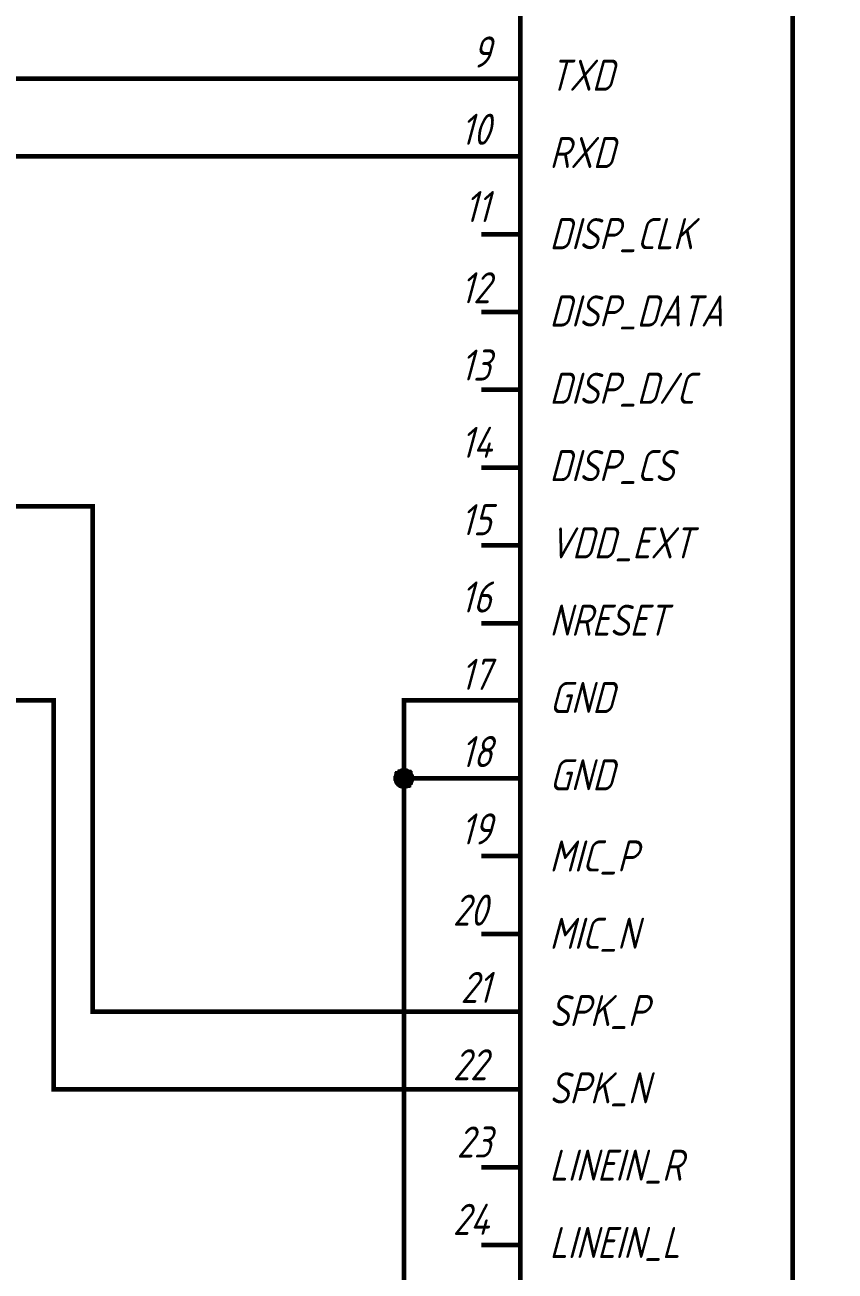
# Model space of a CAD drawing. Extents: x 260 to 1101, y 70 to 664.
# Drawn here: x 814.7 to 866.7, y 445.1 to 525.2 of the extents above; entities that cross this region are included whole.
import ezdxf

# ---------------------------------------------------------------- set-up
doc = ezdxf.new("R2010")
doc.units = 0
doc.header["$MEASUREMENT"] = 0
doc.layers.add('Sheet', color=255, linetype='CONTINUOUS')
doc.styles.add('GOST type A0', font='', dxfattribs={"oblique": 15, "height": 3.5})
doc.styles.get('GOST type A0').set_extended_font_data('GOST type A')

msp = doc.modelspace()

# ---------------------------------------------------------------- linework, layer by layer
at = {"layer": 'Sheet', "const_width": 0.3}
msp.add_lwpolyline([(846.521, 566.796), (904.006, 566.796), (904.006, 391.796), (846.521, 391.796), (846.521, 566.796)], close=True, dxfattribs=at)
at = {"layer": 'Sheet'}
for points, const_width in [([(864.005, 566.796), (864.005, 391.796)], 0.3), ([(569.127, 376.791), (569.127, 376.791), (561.612, 376.791), (561.612, 341.778), (746.551, 341.778), (746.551, 521.78), (844.005, 521.78), (844.005, 521.78)], 0.3), ([(846.521, 521.78), (844.005, 521.78)], 0.3), ([(844.005, 516.778), (844.005, 516.778), (731.551, 516.778), (731.551, 346.78), (551.612, 346.78), (551.612, 381.792), (569.127, 381.792), (569.127, 381.792)], 0.3), ([(846.521, 516.778), (844.005, 516.778)], 0.3), ([(846.521, 511.776), (844.005, 511.776)], 0.3), ([(846.521, 506.775), (844.005, 506.775)], 0.3), ([(846.521, 501.773), (844.005, 501.773)], 0.3), ([(846.521, 496.771), (844.005, 496.771)], 0.3), ([(771.551, 486.768), (776.551, 486.768), (776.551, 494.286), (804.036, 494.286), (819.036, 494.286), (819.036, 461.79), (844.005, 461.79)], 0.3), ([(846.521, 491.769), (844.005, 491.769)], 0.3), ([(846.521, 486.768), (844.005, 486.768)], 0.3), ([(771.551, 484.282), (776.551, 484.282), (776.551, 481.797), (804.036, 481.797), (816.521, 481.797), (816.521, 456.788), (844.005, 456.788)], 0.3), ([(844.005, 481.797), (839.036, 481.797), (839.036, 476.795)], 0.3), ([(846.521, 481.797), (844.005, 481.797)], 0.3), ([(838.508, 476.795), (838.508, 476.826), (838.508, 476.857), (838.508, 476.857), (838.508, 476.888), (838.539, 476.919), (838.539, 476.95), (838.539, 476.981), (838.539, 476.981), (838.57, 477.013), (838.57, 477.044), (838.602, 477.044), (838.602, 477.075), (838.602, 477.106), (838.633, 477.106), (838.664, 477.137), (838.664, 477.137), (838.695, 477.168), (838.695, 477.168), (838.726, 477.199), (838.757, 477.199), (838.757, 477.23), (838.788, 477.23), (838.819, 477.23), (838.85, 477.261), (838.85, 477.261), (838.881, 477.261), (838.912, 477.292), (838.943, 477.292), (838.974, 477.292), (838.974, 477.292), (839.005, 477.292), (839.036, 477.292)], 0.3), ([(838.508, 476.795), (838.508, 476.826), (838.508, 476.857), (838.508, 476.857), (838.508, 476.888), (838.539, 476.919), (838.539, 476.95), (838.539, 476.981), (838.539, 476.981), (838.57, 477.013), (838.57, 477.044), (838.602, 477.044), (838.602, 477.075), (838.602, 477.106), (838.633, 477.106), (838.664, 477.137), (838.664, 477.137), (838.695, 477.168), (838.695, 477.168), (838.726, 477.199), (838.757, 477.199), (838.757, 477.23), (838.788, 477.23), (838.819, 477.23), (838.85, 477.261), (838.85, 477.261), (838.881, 477.261), (838.912, 477.292), (838.943, 477.292), (838.974, 477.292), (838.974, 477.292), (839.005, 477.292), (839.036, 477.292)], 0.3), ([(838.508, 476.795), (838.508, 476.826), (838.508, 476.857), (838.508, 476.857), (838.508, 476.888), (838.539, 476.919), (838.539, 476.95), (838.539, 476.981), (838.539, 476.981), (838.57, 477.013), (838.57, 477.044), (838.602, 477.044), (838.602, 477.075), (838.602, 477.106), (838.633, 477.106), (838.664, 477.137), (838.664, 477.137), (838.695, 477.168), (838.695, 477.168), (838.726, 477.199), (838.757, 477.199), (838.757, 477.23), (838.788, 477.23), (838.819, 477.23), (838.85, 477.261), (838.85, 477.261), (838.881, 477.261), (838.912, 477.292), (838.943, 477.292), (838.974, 477.292), (838.974, 477.292), (839.005, 477.292), (839.036, 477.292)], 0.3), ([(838.508, 476.795), (838.508, 476.826), (838.508, 476.857), (838.508, 476.857), (838.508, 476.888), (838.539, 476.919), (838.539, 476.95), (838.539, 476.981), (838.539, 476.981), (838.57, 477.013), (838.57, 477.044), (838.602, 477.044), (838.602, 477.075), (838.602, 477.106), (838.633, 477.106), (838.664, 477.137), (838.664, 477.137), (838.695, 477.168), (838.695, 477.168), (838.726, 477.199), (838.757, 477.199), (838.757, 477.23), (838.788, 477.23), (838.819, 477.23), (838.85, 477.261), (838.85, 477.261), (838.881, 477.261), (838.912, 477.292), (838.943, 477.292), (838.974, 477.292), (838.974, 477.292), (839.005, 477.292), (839.036, 477.292)], 0.3), ([(839.036, 476.267), (839.005, 476.267), (838.974, 476.267), (838.974, 476.267), (838.943, 476.267), (838.912, 476.298), (838.881, 476.298), (838.85, 476.298), (838.85, 476.298), (838.819, 476.329), (838.788, 476.329), (838.757, 476.36), (838.757, 476.36), (838.726, 476.36), (838.695, 476.391), (838.695, 476.422), (838.664, 476.422), (838.664, 476.453), (838.633, 476.453), (838.602, 476.484), (838.602, 476.515), (838.602, 476.515), (838.57, 476.547), (838.57, 476.578), (838.539, 476.609), (838.539, 476.609), (838.539, 476.64), (838.539, 476.671), (838.508, 476.702), (838.508, 476.733), (838.508, 476.733), (838.508, 476.764), (838.508, 476.795)], 0.3), ([(838.508, 476.795), (838.508, 476.795)], 0.3), ([(839.036, 476.267), (839.005, 476.267), (838.974, 476.267), (838.974, 476.267), (838.943, 476.267), (838.912, 476.298), (838.881, 476.298), (838.85, 476.298), (838.85, 476.298), (838.819, 476.329), (838.788, 476.329), (838.757, 476.36), (838.757, 476.36), (838.726, 476.36), (838.695, 476.391), (838.695, 476.422), (838.664, 476.422), (838.664, 476.453), (838.633, 476.453), (838.602, 476.484), (838.602, 476.515), (838.602, 476.515), (838.57, 476.547), (838.57, 476.578), (838.539, 476.609), (838.539, 476.609), (838.539, 476.64), (838.539, 476.671), (838.508, 476.702), (838.508, 476.733), (838.508, 476.733), (838.508, 476.764), (838.508, 476.795)], 0.3), ([(838.508, 476.795), (838.508, 476.795)], 0.3), ([(839.036, 476.267), (839.005, 476.267), (838.974, 476.267), (838.974, 476.267), (838.943, 476.267), (838.912, 476.298), (838.881, 476.298), (838.85, 476.298), (838.85, 476.298), (838.819, 476.329), (838.788, 476.329), (838.757, 476.36), (838.757, 476.36), (838.726, 476.36), (838.695, 476.391), (838.695, 476.422), (838.664, 476.422), (838.664, 476.453), (838.633, 476.453), (838.602, 476.484), (838.602, 476.515), (838.602, 476.515), (838.57, 476.547), (838.57, 476.578), (838.539, 476.609), (838.539, 476.609), (838.539, 476.64), (838.539, 476.671), (838.508, 476.702), (838.508, 476.733), (838.508, 476.733), (838.508, 476.764), (838.508, 476.795)], 0.3), ([(838.508, 476.795), (838.508, 476.795)], 0.3), ([(839.036, 476.267), (839.005, 476.267), (838.974, 476.267), (838.974, 476.267), (838.943, 476.267), (838.912, 476.298), (838.881, 476.298), (838.85, 476.298), (838.85, 476.298), (838.819, 476.329), (838.788, 476.329), (838.757, 476.36), (838.757, 476.36), (838.726, 476.36), (838.695, 476.391), (838.695, 476.422), (838.664, 476.422), (838.664, 476.453), (838.633, 476.453), (838.602, 476.484), (838.602, 476.515), (838.602, 476.515), (838.57, 476.547), (838.57, 476.578), (838.539, 476.609), (838.539, 476.609), (838.539, 476.64), (838.539, 476.671), (838.508, 476.702), (838.508, 476.733), (838.508, 476.733), (838.508, 476.764), (838.508, 476.795)], 0.3), ([(838.508, 476.795), (838.508, 476.795)], 0.3), ([(838.508, 476.795), (838.508, 476.826), (838.508, 476.857), (838.508, 476.857), (838.508, 476.888), (838.539, 476.919), (838.539, 476.95), (838.539, 476.981), (838.539, 476.981), (838.57, 477.013), (838.57, 477.044), (838.602, 477.044), (838.602, 477.075), (838.602, 477.106), (838.633, 477.106), (838.664, 477.137), (838.664, 477.137), (838.695, 477.168), (838.695, 477.168), (838.726, 477.199), (838.757, 477.199), (838.757, 477.23), (838.788, 477.23), (838.819, 477.23), (838.85, 477.261), (838.85, 477.261), (838.881, 477.261), (838.912, 477.292), (838.943, 477.292), (838.974, 477.292), (838.974, 477.292), (839.005, 477.292), (839.036, 477.292)], 0.0991), ([(838.508, 476.795), (838.508, 476.826), (838.508, 476.857), (838.508, 476.857), (838.508, 476.888), (838.539, 476.919), (838.539, 476.95), (838.539, 476.981), (838.539, 476.981), (838.57, 477.013), (838.57, 477.044), (838.602, 477.044), (838.602, 477.075), (838.602, 477.106), (838.633, 477.106), (838.664, 477.137), (838.664, 477.137), (838.695, 477.168), (838.695, 477.168), (838.726, 477.199), (838.757, 477.199), (838.757, 477.23), (838.788, 477.23), (838.819, 477.23), (838.85, 477.261), (838.85, 477.261), (838.881, 477.261), (838.912, 477.292), (838.943, 477.292), (838.974, 477.292), (838.974, 477.292), (839.005, 477.292), (839.036, 477.292)], 0.0991), ([(838.508, 476.795), (838.508, 476.826), (838.508, 476.857), (838.508, 476.857), (838.508, 476.888), (838.539, 476.919), (838.539, 476.95), (838.539, 476.981), (838.539, 476.981), (838.57, 477.013), (838.57, 477.044), (838.602, 477.044), (838.602, 477.075), (838.602, 477.106), (838.633, 477.106), (838.664, 477.137), (838.664, 477.137), (838.695, 477.168), (838.695, 477.168), (838.726, 477.199), (838.757, 477.199), (838.757, 477.23), (838.788, 477.23), (838.819, 477.23), (838.85, 477.261), (838.85, 477.261), (838.881, 477.261), (838.912, 477.292), (838.943, 477.292), (838.974, 477.292), (838.974, 477.292), (839.005, 477.292), (839.036, 477.292)], 0.0991), ([(838.508, 476.795), (838.508, 476.826), (838.508, 476.857), (838.508, 476.857), (838.508, 476.888), (838.539, 476.919), (838.539, 476.95), (838.539, 476.981), (838.539, 476.981), (838.57, 477.013), (838.57, 477.044), (838.602, 477.044), (838.602, 477.075), (838.602, 477.106), (838.633, 477.106), (838.664, 477.137), (838.664, 477.137), (838.695, 477.168), (838.695, 477.168), (838.726, 477.199), (838.757, 477.199), (838.757, 477.23), (838.788, 477.23), (838.819, 477.23), (838.85, 477.261), (838.85, 477.261), (838.881, 477.261), (838.912, 477.292), (838.943, 477.292), (838.974, 477.292), (838.974, 477.292), (839.005, 477.292), (839.036, 477.292)], 0.0991), ([(839.036, 476.267), (839.005, 476.267), (838.974, 476.267), (838.974, 476.267), (838.943, 476.267), (838.912, 476.298), (838.881, 476.298), (838.85, 476.298), (838.85, 476.298), (838.819, 476.329), (838.788, 476.329), (838.757, 476.36), (838.757, 476.36), (838.726, 476.36), (838.695, 476.391), (838.695, 476.422), (838.664, 476.422), (838.664, 476.453), (838.633, 476.453), (838.602, 476.484), (838.602, 476.515), (838.602, 476.515), (838.57, 476.547), (838.57, 476.578), (838.539, 476.609), (838.539, 476.609), (838.539, 476.64), (838.539, 476.671), (838.508, 476.702), (838.508, 476.733), (838.508, 476.733), (838.508, 476.764), (838.508, 476.795)], 0.0991), ([(838.508, 476.795), (838.508, 476.795)], 0.0991), ([(839.036, 476.267), (839.005, 476.267), (838.974, 476.267), (838.974, 476.267), (838.943, 476.267), (838.912, 476.298), (838.881, 476.298), (838.85, 476.298), (838.85, 476.298), (838.819, 476.329), (838.788, 476.329), (838.757, 476.36), (838.757, 476.36), (838.726, 476.36), (838.695, 476.391), (838.695, 476.422), (838.664, 476.422), (838.664, 476.453), (838.633, 476.453), (838.602, 476.484), (838.602, 476.515), (838.602, 476.515), (838.57, 476.547), (838.57, 476.578), (838.539, 476.609), (838.539, 476.609), (838.539, 476.64), (838.539, 476.671), (838.508, 476.702), (838.508, 476.733), (838.508, 476.733), (838.508, 476.764), (838.508, 476.795)], 0.0991), ([(838.508, 476.795), (838.508, 476.795)], 0.0991), ([(839.036, 476.267), (839.005, 476.267), (838.974, 476.267), (838.974, 476.267), (838.943, 476.267), (838.912, 476.298), (838.881, 476.298), (838.85, 476.298), (838.85, 476.298), (838.819, 476.329), (838.788, 476.329), (838.757, 476.36), (838.757, 476.36), (838.726, 476.36), (838.695, 476.391), (838.695, 476.422), (838.664, 476.422), (838.664, 476.453), (838.633, 476.453), (838.602, 476.484), (838.602, 476.515), (838.602, 476.515), (838.57, 476.547), (838.57, 476.578), (838.539, 476.609), (838.539, 476.609), (838.539, 476.64), (838.539, 476.671), (838.508, 476.702), (838.508, 476.733), (838.508, 476.733), (838.508, 476.764), (838.508, 476.795)], 0.0991), ([(838.508, 476.795), (838.508, 476.795)], 0.0991), ([(839.036, 476.267), (839.005, 476.267), (838.974, 476.267), (838.974, 476.267), (838.943, 476.267), (838.912, 476.298), (838.881, 476.298), (838.85, 476.298), (838.85, 476.298), (838.819, 476.329), (838.788, 476.329), (838.757, 476.36), (838.757, 476.36), (838.726, 476.36), (838.695, 476.391), (838.695, 476.422), (838.664, 476.422), (838.664, 476.453), (838.633, 476.453), (838.602, 476.484), (838.602, 476.515), (838.602, 476.515), (838.57, 476.547), (838.57, 476.578), (838.539, 476.609), (838.539, 476.609), (838.539, 476.64), (838.539, 476.671), (838.508, 476.702), (838.508, 476.733), (838.508, 476.733), (838.508, 476.764), (838.508, 476.795)], 0.0991), ([(838.508, 476.795), (838.508, 476.795)], 0.0991), ([(839.036, 477.292), (839.036, 477.292)], 0.3), ([(839.036, 477.292), (839.067, 477.292), (839.098, 477.292), (839.098, 477.292), (839.129, 477.292), (839.161, 477.292), (839.192, 477.261), (839.223, 477.261), (839.223, 477.261), (839.254, 477.23), (839.285, 477.23), (839.285, 477.23), (839.316, 477.199), (839.347, 477.199), (839.347, 477.168), (839.378, 477.168), (839.378, 477.137), (839.409, 477.137), (839.409, 477.106), (839.44, 477.106), (839.44, 477.075), (839.471, 477.044), (839.471, 477.044), (839.471, 477.013), (839.502, 476.981), (839.502, 476.981), (839.502, 476.95), (839.533, 476.919), (839.533, 476.888), (839.533, 476.857), (839.533, 476.857), (839.533, 476.826), (839.533, 476.795)], 0.3), ([(839.036, 477.292), (839.036, 477.292)], 0.3), ([(839.036, 477.292), (839.067, 477.292), (839.098, 477.292), (839.098, 477.292), (839.129, 477.292), (839.161, 477.292), (839.192, 477.261), (839.223, 477.261), (839.223, 477.261), (839.254, 477.23), (839.285, 477.23), (839.285, 477.23), (839.316, 477.199), (839.347, 477.199), (839.347, 477.168), (839.378, 477.168), (839.378, 477.137), (839.409, 477.137), (839.409, 477.106), (839.44, 477.106), (839.44, 477.075), (839.471, 477.044), (839.471, 477.044), (839.471, 477.013), (839.502, 476.981), (839.502, 476.981), (839.502, 476.95), (839.533, 476.919), (839.533, 476.888), (839.533, 476.857), (839.533, 476.857), (839.533, 476.826), (839.533, 476.795)], 0.3), ([(839.036, 477.292), (839.036, 477.292)], 0.3), ([(839.036, 477.292), (839.067, 477.292), (839.098, 477.292), (839.098, 477.292), (839.129, 477.292), (839.161, 477.292), (839.192, 477.261), (839.223, 477.261), (839.223, 477.261), (839.254, 477.23), (839.285, 477.23), (839.285, 477.23), (839.316, 477.199), (839.347, 477.199), (839.347, 477.168), (839.378, 477.168), (839.378, 477.137), (839.409, 477.137), (839.409, 477.106), (839.44, 477.106), (839.44, 477.075), (839.471, 477.044), (839.471, 477.044), (839.471, 477.013), (839.502, 476.981), (839.502, 476.981), (839.502, 476.95), (839.533, 476.919), (839.533, 476.888), (839.533, 476.857), (839.533, 476.857), (839.533, 476.826), (839.533, 476.795)], 0.3), ([(839.036, 477.292), (839.036, 477.292)], 0.3), ([(839.036, 477.292), (839.067, 477.292), (839.098, 477.292), (839.098, 477.292), (839.129, 477.292), (839.161, 477.292), (839.192, 477.261), (839.223, 477.261), (839.223, 477.261), (839.254, 477.23), (839.285, 477.23), (839.285, 477.23), (839.316, 477.199), (839.347, 477.199), (839.347, 477.168), (839.378, 477.168), (839.378, 477.137), (839.409, 477.137), (839.409, 477.106), (839.44, 477.106), (839.44, 477.075), (839.471, 477.044), (839.471, 477.044), (839.471, 477.013), (839.502, 476.981), (839.502, 476.981), (839.502, 476.95), (839.533, 476.919), (839.533, 476.888), (839.533, 476.857), (839.533, 476.857), (839.533, 476.826), (839.533, 476.795)], 0.3), ([(839.036, 421.776), (839.036, 476.795), (844.005, 476.795), (844.005, 476.795)], 0.3), ([(839.533, 476.795), (839.533, 476.764), (839.533, 476.733), (839.533, 476.733), (839.533, 476.702), (839.533, 476.671), (839.502, 476.64), (839.502, 476.609), (839.502, 476.609), (839.471, 476.578), (839.471, 476.547), (839.471, 476.515), (839.44, 476.515), (839.44, 476.484), (839.409, 476.453), (839.409, 476.453), (839.378, 476.422), (839.378, 476.422), (839.347, 476.391), (839.347, 476.36), (839.316, 476.36), (839.285, 476.36), (839.285, 476.329), (839.254, 476.329), (839.223, 476.298), (839.223, 476.298), (839.192, 476.298), (839.161, 476.298), (839.129, 476.267), (839.098, 476.267), (839.098, 476.267), (839.067, 476.267), (839.036, 476.267)], 0.3), ([(839.533, 476.795), (839.533, 476.764), (839.533, 476.733), (839.533, 476.733), (839.533, 476.702), (839.533, 476.671), (839.502, 476.64), (839.502, 476.609), (839.502, 476.609), (839.471, 476.578), (839.471, 476.547), (839.471, 476.515), (839.44, 476.515), (839.44, 476.484), (839.409, 476.453), (839.409, 476.453), (839.378, 476.422), (839.378, 476.422), (839.347, 476.391), (839.347, 476.36), (839.316, 476.36), (839.285, 476.36), (839.285, 476.329), (839.254, 476.329), (839.223, 476.298), (839.223, 476.298), (839.192, 476.298), (839.161, 476.298), (839.129, 476.267), (839.098, 476.267), (839.098, 476.267), (839.067, 476.267), (839.036, 476.267)], 0.3), ([(839.533, 476.795), (839.533, 476.764), (839.533, 476.733), (839.533, 476.733), (839.533, 476.702), (839.533, 476.671), (839.502, 476.64), (839.502, 476.609), (839.502, 476.609), (839.471, 476.578), (839.471, 476.547), (839.471, 476.515), (839.44, 476.515), (839.44, 476.484), (839.409, 476.453), (839.409, 476.453), (839.378, 476.422), (839.378, 476.422), (839.347, 476.391), (839.347, 476.36), (839.316, 476.36), (839.285, 476.36), (839.285, 476.329), (839.254, 476.329), (839.223, 476.298), (839.223, 476.298), (839.192, 476.298), (839.161, 476.298), (839.129, 476.267), (839.098, 476.267), (839.098, 476.267), (839.067, 476.267), (839.036, 476.267)], 0.3), ([(839.533, 476.795), (839.533, 476.764), (839.533, 476.733), (839.533, 476.733), (839.533, 476.702), (839.533, 476.671), (839.502, 476.64), (839.502, 476.609), (839.502, 476.609), (839.471, 476.578), (839.471, 476.547), (839.471, 476.515), (839.44, 476.515), (839.44, 476.484), (839.409, 476.453), (839.409, 476.453), (839.378, 476.422), (839.378, 476.422), (839.347, 476.391), (839.347, 476.36), (839.316, 476.36), (839.285, 476.36), (839.285, 476.329), (839.254, 476.329), (839.223, 476.298), (839.223, 476.298), (839.192, 476.298), (839.161, 476.298), (839.129, 476.267), (839.098, 476.267), (839.098, 476.267), (839.067, 476.267), (839.036, 476.267)], 0.3), ([(839.036, 477.292), (839.036, 477.292)], 0.0991), ([(839.036, 477.292), (839.067, 477.292), (839.098, 477.292), (839.098, 477.292), (839.129, 477.292), (839.161, 477.292), (839.192, 477.261), (839.223, 477.261), (839.223, 477.261), (839.254, 477.23), (839.285, 477.23), (839.285, 477.23), (839.316, 477.199), (839.347, 477.199), (839.347, 477.168), (839.378, 477.168), (839.378, 477.137), (839.409, 477.137), (839.409, 477.106), (839.44, 477.106), (839.44, 477.075), (839.471, 477.044), (839.471, 477.044), (839.471, 477.013), (839.502, 476.981), (839.502, 476.981), (839.502, 476.95), (839.533, 476.919), (839.533, 476.888), (839.533, 476.857), (839.533, 476.857), (839.533, 476.826), (839.533, 476.795)], 0.0991), ([(839.036, 477.292), (839.036, 477.292)], 0.0991), ([(839.036, 477.292), (839.067, 477.292), (839.098, 477.292), (839.098, 477.292), (839.129, 477.292), (839.161, 477.292), (839.192, 477.261), (839.223, 477.261), (839.223, 477.261), (839.254, 477.23), (839.285, 477.23), (839.285, 477.23), (839.316, 477.199), (839.347, 477.199), (839.347, 477.168), (839.378, 477.168), (839.378, 477.137), (839.409, 477.137), (839.409, 477.106), (839.44, 477.106), (839.44, 477.075), (839.471, 477.044), (839.471, 477.044), (839.471, 477.013), (839.502, 476.981), (839.502, 476.981), (839.502, 476.95), (839.533, 476.919), (839.533, 476.888), (839.533, 476.857), (839.533, 476.857), (839.533, 476.826), (839.533, 476.795)], 0.0991), ([(839.036, 477.292), (839.036, 477.292)], 0.0991), ([(839.036, 477.292), (839.067, 477.292), (839.098, 477.292), (839.098, 477.292), (839.129, 477.292), (839.161, 477.292), (839.192, 477.261), (839.223, 477.261), (839.223, 477.261), (839.254, 477.23), (839.285, 477.23), (839.285, 477.23), (839.316, 477.199), (839.347, 477.199), (839.347, 477.168), (839.378, 477.168), (839.378, 477.137), (839.409, 477.137), (839.409, 477.106), (839.44, 477.106), (839.44, 477.075), (839.471, 477.044), (839.471, 477.044), (839.471, 477.013), (839.502, 476.981), (839.502, 476.981), (839.502, 476.95), (839.533, 476.919), (839.533, 476.888), (839.533, 476.857), (839.533, 476.857), (839.533, 476.826), (839.533, 476.795)], 0.0991), ([(839.036, 477.292), (839.036, 477.292)], 0.0991), ([(839.036, 477.292), (839.067, 477.292), (839.098, 477.292), (839.098, 477.292), (839.129, 477.292), (839.161, 477.292), (839.192, 477.261), (839.223, 477.261), (839.223, 477.261), (839.254, 477.23), (839.285, 477.23), (839.285, 477.23), (839.316, 477.199), (839.347, 477.199), (839.347, 477.168), (839.378, 477.168), (839.378, 477.137), (839.409, 477.137), (839.409, 477.106), (839.44, 477.106), (839.44, 477.075), (839.471, 477.044), (839.471, 477.044), (839.471, 477.013), (839.502, 476.981), (839.502, 476.981), (839.502, 476.95), (839.533, 476.919), (839.533, 476.888), (839.533, 476.857), (839.533, 476.857), (839.533, 476.826), (839.533, 476.795)], 0.0991), ([(839.533, 476.795), (839.533, 476.764), (839.533, 476.733), (839.533, 476.733), (839.533, 476.702), (839.533, 476.671), (839.502, 476.64), (839.502, 476.609), (839.502, 476.609), (839.471, 476.578), (839.471, 476.547), (839.471, 476.515), (839.44, 476.515), (839.44, 476.484), (839.409, 476.453), (839.409, 476.453), (839.378, 476.422), (839.378, 476.422), (839.347, 476.391), (839.347, 476.36), (839.316, 476.36), (839.285, 476.36), (839.285, 476.329), (839.254, 476.329), (839.223, 476.298), (839.223, 476.298), (839.192, 476.298), (839.161, 476.298), (839.129, 476.267), (839.098, 476.267), (839.098, 476.267), (839.067, 476.267), (839.036, 476.267)], 0.0991), ([(839.533, 476.795), (839.533, 476.764), (839.533, 476.733), (839.533, 476.733), (839.533, 476.702), (839.533, 476.671), (839.502, 476.64), (839.502, 476.609), (839.502, 476.609), (839.471, 476.578), (839.471, 476.547), (839.471, 476.515), (839.44, 476.515), (839.44, 476.484), (839.409, 476.453), (839.409, 476.453), (839.378, 476.422), (839.378, 476.422), (839.347, 476.391), (839.347, 476.36), (839.316, 476.36), (839.285, 476.36), (839.285, 476.329), (839.254, 476.329), (839.223, 476.298), (839.223, 476.298), (839.192, 476.298), (839.161, 476.298), (839.129, 476.267), (839.098, 476.267), (839.098, 476.267), (839.067, 476.267), (839.036, 476.267)], 0.0991), ([(839.533, 476.795), (839.533, 476.764), (839.533, 476.733), (839.533, 476.733), (839.533, 476.702), (839.533, 476.671), (839.502, 476.64), (839.502, 476.609), (839.502, 476.609), (839.471, 476.578), (839.471, 476.547), (839.471, 476.515), (839.44, 476.515), (839.44, 476.484), (839.409, 476.453), (839.409, 476.453), (839.378, 476.422), (839.378, 476.422), (839.347, 476.391), (839.347, 476.36), (839.316, 476.36), (839.285, 476.36), (839.285, 476.329), (839.254, 476.329), (839.223, 476.298), (839.223, 476.298), (839.192, 476.298), (839.161, 476.298), (839.129, 476.267), (839.098, 476.267), (839.098, 476.267), (839.067, 476.267), (839.036, 476.267)], 0.0991), ([(839.533, 476.795), (839.533, 476.764), (839.533, 476.733), (839.533, 476.733), (839.533, 476.702), (839.533, 476.671), (839.502, 476.64), (839.502, 476.609), (839.502, 476.609), (839.471, 476.578), (839.471, 476.547), (839.471, 476.515), (839.44, 476.515), (839.44, 476.484), (839.409, 476.453), (839.409, 476.453), (839.378, 476.422), (839.378, 476.422), (839.347, 476.391), (839.347, 476.36), (839.316, 476.36), (839.285, 476.36), (839.285, 476.329), (839.254, 476.329), (839.223, 476.298), (839.223, 476.298), (839.192, 476.298), (839.161, 476.298), (839.129, 476.267), (839.098, 476.267), (839.098, 476.267), (839.067, 476.267), (839.036, 476.267)], 0.0991), ([(839.533, 476.795), (839.533, 476.795), (839.533, 476.795), (839.533, 476.795), (839.533, 476.795), (839.533, 476.795), (839.533, 476.795), (839.533, 476.795), (839.533, 476.795), (839.533, 476.795), (839.533, 476.795), (839.533, 476.795), (839.533, 476.795), (839.533, 476.795), (839.533, 476.795), (839.533, 476.795), (839.533, 476.795), (839.533, 476.795), (839.533, 476.795), (839.533, 476.795), (839.533, 476.795), (839.533, 476.795), (839.533, 476.795), (839.533, 476.795), (839.533, 476.795), (839.533, 476.795), (839.533, 476.795), (839.533, 476.795), (839.533, 476.795), (839.533, 476.795), (839.533, 476.795), (839.533, 476.795), (839.533, 476.795)], 0.3), ([(839.533, 476.795), (839.533, 476.795)], 0.3), ([(839.533, 476.795), (839.533, 476.795), (839.533, 476.795), (839.533, 476.795), (839.533, 476.795), (839.533, 476.795), (839.533, 476.795), (839.533, 476.795), (839.533, 476.795), (839.533, 476.795), (839.533, 476.795), (839.533, 476.795), (839.533, 476.795), (839.533, 476.795), (839.533, 476.795), (839.533, 476.795), (839.533, 476.795), (839.533, 476.795), (839.533, 476.795), (839.533, 476.795), (839.533, 476.795), (839.533, 476.795), (839.533, 476.795), (839.533, 476.795), (839.533, 476.795), (839.533, 476.795), (839.533, 476.795), (839.533, 476.795), (839.533, 476.795), (839.533, 476.795), (839.533, 476.795), (839.533, 476.795), (839.533, 476.795)], 0.3), ([(839.533, 476.795), (839.533, 476.795)], 0.3), ([(839.533, 476.795), (839.533, 476.795), (839.533, 476.795), (839.533, 476.795), (839.533, 476.795), (839.533, 476.795), (839.533, 476.795), (839.533, 476.795), (839.533, 476.795), (839.533, 476.795), (839.533, 476.795), (839.533, 476.795), (839.533, 476.795), (839.533, 476.795), (839.533, 476.795), (839.533, 476.795), (839.533, 476.795), (839.533, 476.795), (839.533, 476.795), (839.533, 476.795), (839.533, 476.795), (839.533, 476.795), (839.533, 476.795), (839.533, 476.795), (839.533, 476.795), (839.533, 476.795), (839.533, 476.795), (839.533, 476.795), (839.533, 476.795), (839.533, 476.795), (839.533, 476.795), (839.533, 476.795), (839.533, 476.795)], 0.3), ([(839.533, 476.795), (839.533, 476.795)], 0.3), ([(839.533, 476.795), (839.533, 476.795), (839.533, 476.795), (839.533, 476.795), (839.533, 476.795), (839.533, 476.795), (839.533, 476.795), (839.533, 476.795), (839.533, 476.795), (839.533, 476.795), (839.533, 476.795), (839.533, 476.795), (839.533, 476.795), (839.533, 476.795), (839.533, 476.795), (839.533, 476.795), (839.533, 476.795), (839.533, 476.795), (839.533, 476.795), (839.533, 476.795), (839.533, 476.795), (839.533, 476.795), (839.533, 476.795), (839.533, 476.795), (839.533, 476.795), (839.533, 476.795), (839.533, 476.795), (839.533, 476.795), (839.533, 476.795), (839.533, 476.795), (839.533, 476.795), (839.533, 476.795), (839.533, 476.795)], 0.3), ([(839.533, 476.795), (839.533, 476.795)], 0.3), ([(839.533, 476.795), (839.533, 476.795), (839.533, 476.795), (839.533, 476.795), (839.533, 476.795), (839.533, 476.795), (839.533, 476.795), (839.533, 476.795), (839.533, 476.795), (839.533, 476.795), (839.533, 476.795), (839.533, 476.795), (839.533, 476.795), (839.533, 476.795), (839.533, 476.795), (839.533, 476.795), (839.533, 476.795), (839.533, 476.795), (839.533, 476.795), (839.533, 476.795), (839.533, 476.795), (839.533, 476.795), (839.533, 476.795), (839.533, 476.795), (839.533, 476.795), (839.533, 476.795), (839.533, 476.795), (839.533, 476.795), (839.533, 476.795), (839.533, 476.795), (839.533, 476.795), (839.533, 476.795), (839.533, 476.795)], 0.0991), ([(839.533, 476.795), (839.533, 476.795)], 0.0991), ([(839.533, 476.795), (839.533, 476.795), (839.533, 476.795), (839.533, 476.795), (839.533, 476.795), (839.533, 476.795), (839.533, 476.795), (839.533, 476.795), (839.533, 476.795), (839.533, 476.795), (839.533, 476.795), (839.533, 476.795), (839.533, 476.795), (839.533, 476.795), (839.533, 476.795), (839.533, 476.795), (839.533, 476.795), (839.533, 476.795), (839.533, 476.795), (839.533, 476.795), (839.533, 476.795), (839.533, 476.795), (839.533, 476.795), (839.533, 476.795), (839.533, 476.795), (839.533, 476.795), (839.533, 476.795), (839.533, 476.795), (839.533, 476.795), (839.533, 476.795), (839.533, 476.795), (839.533, 476.795), (839.533, 476.795)], 0.0991), ([(839.533, 476.795), (839.533, 476.795)], 0.0991), ([(839.533, 476.795), (839.533, 476.795), (839.533, 476.795), (839.533, 476.795), (839.533, 476.795), (839.533, 476.795), (839.533, 476.795), (839.533, 476.795), (839.533, 476.795), (839.533, 476.795), (839.533, 476.795), (839.533, 476.795), (839.533, 476.795), (839.533, 476.795), (839.533, 476.795), (839.533, 476.795), (839.533, 476.795), (839.533, 476.795), (839.533, 476.795), (839.533, 476.795), (839.533, 476.795), (839.533, 476.795), (839.533, 476.795), (839.533, 476.795), (839.533, 476.795), (839.533, 476.795), (839.533, 476.795), (839.533, 476.795), (839.533, 476.795), (839.533, 476.795), (839.533, 476.795), (839.533, 476.795), (839.533, 476.795)], 0.0991), ([(839.533, 476.795), (839.533, 476.795)], 0.0991), ([(839.533, 476.795), (839.533, 476.795), (839.533, 476.795), (839.533, 476.795), (839.533, 476.795), (839.533, 476.795), (839.533, 476.795), (839.533, 476.795), (839.533, 476.795), (839.533, 476.795), (839.533, 476.795), (839.533, 476.795), (839.533, 476.795), (839.533, 476.795), (839.533, 476.795), (839.533, 476.795), (839.533, 476.795), (839.533, 476.795), (839.533, 476.795), (839.533, 476.795), (839.533, 476.795), (839.533, 476.795), (839.533, 476.795), (839.533, 476.795), (839.533, 476.795), (839.533, 476.795), (839.533, 476.795), (839.533, 476.795), (839.533, 476.795), (839.533, 476.795), (839.533, 476.795), (839.533, 476.795), (839.533, 476.795)], 0.0991), ([(839.533, 476.795), (839.533, 476.795)], 0.0991), ([(846.521, 476.795), (844.005, 476.795)], 0.3), ([(846.521, 471.793), (844.005, 471.793)], 0.3), ([(846.521, 466.792), (844.005, 466.792)], 0.3), ([(846.521, 461.79), (844.005, 461.79)], 0.3), ([(846.521, 456.788), (844.005, 456.788)], 0.3), ([(846.521, 451.786), (844.005, 451.786)], 0.3), ([(846.521, 446.784), (844.005, 446.784)], 0.3)]:
    msp.add_lwpolyline(points, dxfattribs=dict(at, const_width=const_width))
at = {"layer": 'Sheet', "const_width": 0.508}
msp.add_lwpolyline([(838.809, 476.797, 1), (839.317, 476.797, 1)], format="xyb", close=True, dxfattribs=at)

# ---------------------------------------------------------------- texts
at = {"layer": 'Sheet', "style": 'GOST type A0', "oblique": 15}
for s, p in [('9', (843.415, 522.495)), ('TXD', (848.384, 521.003)), ('10', (842.67, 517.524)), ('RXD', (848.384, 516.033)), ('11', (842.918, 512.553)), ('DISP_CLK', (848.384, 510.813)), ('12', (842.67, 507.334)), ('DISP_DATA', (848.384, 505.843)), ('13', (842.67, 502.363)), ('DISP_D/C', (848.384, 500.872)), ('14', (842.67, 497.392)), ('DISP_CS', (848.384, 495.901)), ('15', (842.67, 492.422)), ('VDD_EXT', (848.384, 490.931)), ('16', (842.67, 487.451)), ('NRESET', (848.384, 485.96)), ('17', (842.67, 482.48)), ('GND', (848.384, 480.989)), ('18', (842.67, 477.51)), ('GND', (848.384, 476.018)), ('19', (842.67, 472.539)), ('MIC_P', (848.384, 470.799)), ('20', (842.173, 467.32)), ('MIC_N', (848.384, 465.828)), ('21', (842.67, 462.349)), ('SPK_P', (848.384, 460.858)), ('22', (842.173, 457.378)), ('SPK_N', (848.384, 455.887)), ('23', (842.421, 452.408)), ('LINEIN_R', (848.384, 450.916)), ('24', (842.173, 447.437)), ('LINEIN_L', (848.384, 445.946))]:
    msp.add_text(s, height=2, dxfattribs=at).set_placement(p)

doc.saveas('drawing.dxf')
